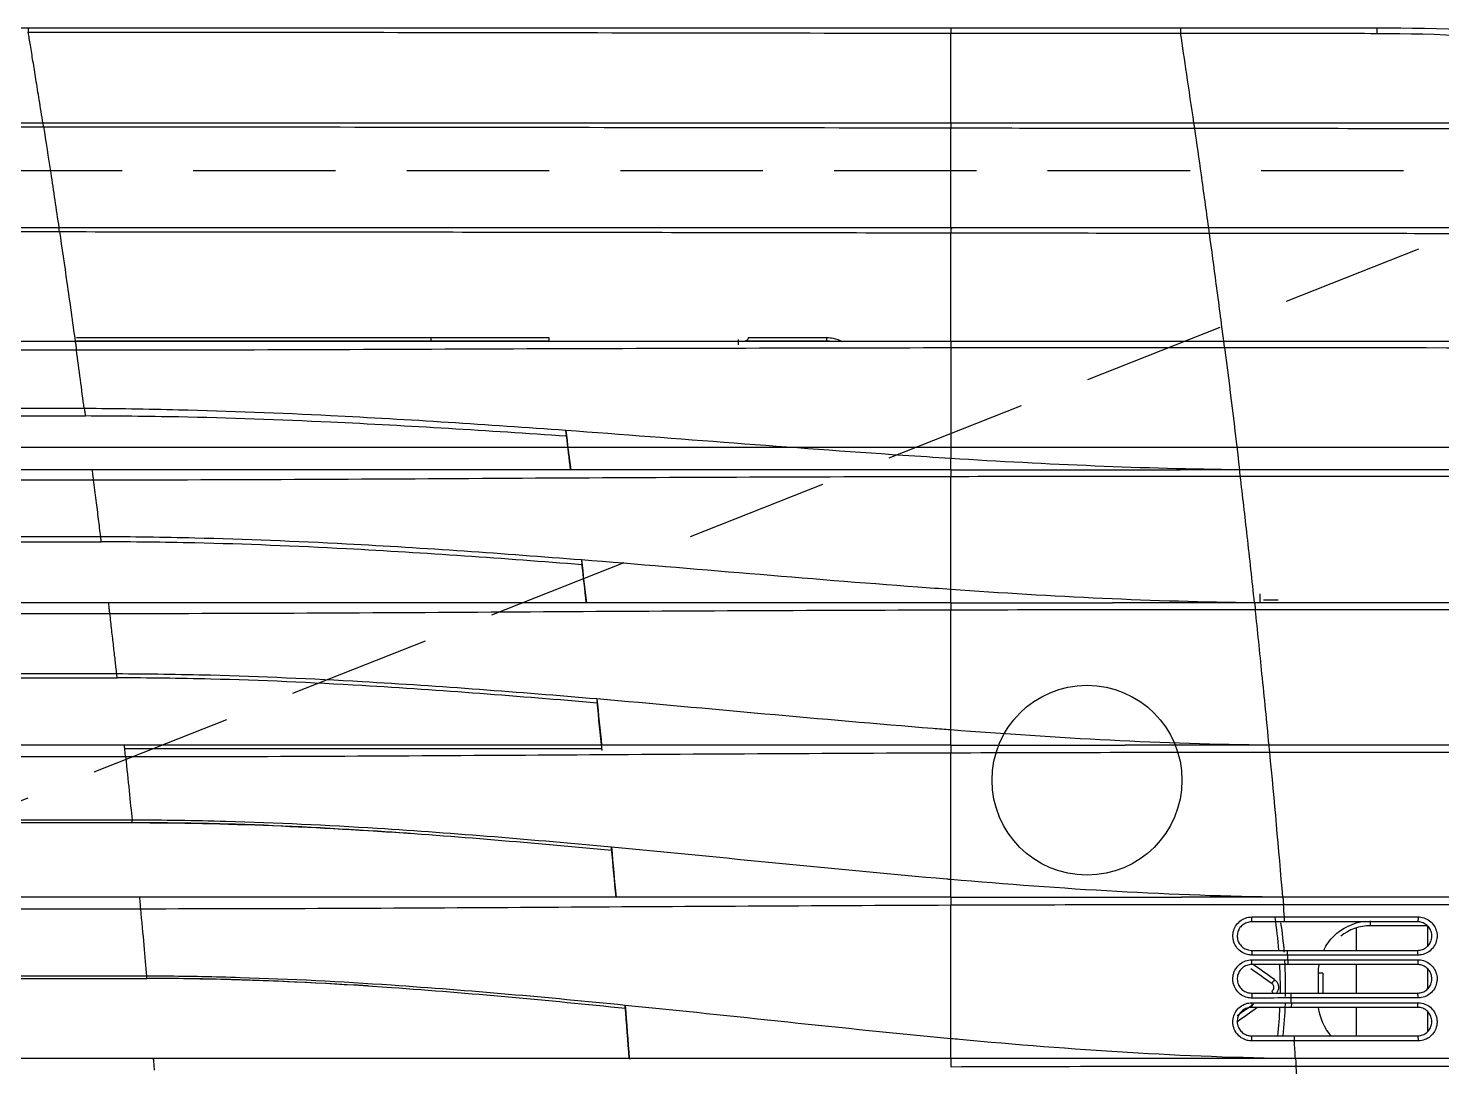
# Model space of a CAD drawing. Header units: inches. Extents: x 211248 to 488355, y -41604 to -7105.
# Drawn here: x 244919.4 to 245098, y -15458.5 to -15327.2 of the extents above; entities that cross this region are included whole.
import ezdxf

# ---------------------------------------------------------------- set-up
doc = ezdxf.new("R2010")
doc.units = ezdxf.units.IN
doc.header["$LTSCALE"] = 60
doc.header["$MEASUREMENT"] = 0
doc.linetypes.add('HIDDEN', pattern=[0.375, 0.25, -0.125])
doc.layers.add('06-LIGHT', color=4, linetype='Continuous')
doc.layers.add('CO-BATH', color=6, linetype='Continuous')

# ---------------------------------------------------------------- blocks, each defined once
blk = doc.blocks.new('*U75')
at = {"color": 1, "linetype": 'HIDDEN'}
blk.add_line((39.94, 14.99), (1179.94, 464.99), dxfattribs=at)
at = {"color": 8}
for p, q in [((194.15, 108.5), (1025.73, 108.5)), ((67.44, 103.1), (67.44, 106.1)), ((59.79, 105.5), (59.94, 105.5)), ((59.94, 103.51), (59.94, 105.68)), ((67.44, 98.6), (67.44, 101.6)), ((76.32, 101.41), (76.32, 101.41)), ((59.94, 99.02), (59.94, 101.18)), ((76.32, 100.59), (76.32, 100.59)), ((1025.04, 100.06), (194.84, 100.06)), ((194.86, 99.81), (1025.02, 99.81)), ((67.44, 94.76), (67.44, 97.1)), ((59.79, 96.5), (59.94, 96.5)), ((59.94, 94.5), (59.94, 96.69)), ((1024.39, 92.71), (195.5, 92.71)), ((195.61, 91.5), (1024.28, 91.5)), ((1023.53, 83.65), (196.36, 83.65)), ((196.38, 83.38), (1023.5, 83.38)), ((1022.82, 76.7), (197.06, 76.7)), ((146.89, 75.87), (197.15, 75.87)), ((197.19, 75.5), (1022.7, 75.5)), ((1021.93, 68.4), (197.95, 68.4)), ((198, 67.99), (1021.89, 67.99)), ((1021.16, 61.62), (198.72, 61.62)), ((77.19, 60.2), (75.66, 60.2)), ((198.85, 60.5), (1021.03, 60.5)), ((1020.27, 54.08), (199.62, 54.08)), ((199.68, 53.54), (1020.2, 53.54)), ((1019.45, 47.55), (200.43, 47.55)), ((200.57, 46.5), (1019.32, 46.5)), ((1018.58, 40.83), (201.3, 40.83)), ((201.41, 40.04), (1018.47, 40.04)), ((91.53, 33), (91.53, 33)), ((125.09, 32.95), (125.09, 33)), ((1017.64, 33.88), (202.24, 33.88)), ((202.37, 33), (1017.52, 33)), ((84.55, 21), (84.54, 21)), ((1015.86, 21.42), (204.03, 21.42)), ((204.09, 21), (1015.79, 21)), ((1014.17, 10.38), (205.71, 10.38)), ((205.77, 10), (1014.11, 10)), ((207.32, 0), (1012.57, 0))]:
    blk.add_line(p, q, dxfattribs=at)
at = {"color": 1, "linetype": 'HIDDEN'}
blk.add_lwpolyline([(1179.94, 464.99), (1179.94, 14.99), (39.94, 14.99), (39.94, 464.99)], close=True, dxfattribs=at)
at = {"color": 8, "ltscale": 5}
blk.add_circle((95.79, 79.18), 10, dxfattribs=at)
at = {"color": 8}
for centre, major_axis, ratio, start_param, end_param in [((77.46, 101), (70.96, 49.99), 0.017143, 1.522775, 1.553151), ((77.75, 100.59), (70.96, 49.48), 0.017199, 1.527422, 1.551665), ((78.31, 101), (70.25, 48.99), 0.017199, 1.535103, 1.559588), ((76.03, 101.82), (-0.286, 0.41), 0.038088, 3.171638, 4.101454), ((76.03, 100.18), (0.286, 0.41), 0.038088, 4.71878, 6.25314), ((77.46, 101), (-70.96, 49.99), 0.017143, 1.563014, 1.594553), ((77.75, 101.41), (-70.96, 49.48), 0.017199, 1.562687, 1.59367), ((78.31, 101), (-70.25, 48.99), 0.017199, 1.554496, 1.585784), ((71.44, 99.5), (-0.5, 0), 0.00112, 0, 1.53589), ((65.94, 94), (0, -0.5), 0.0349, 3.141593, 4.713595), ((123.19, 32.65), (0, -0.3), 0.031187, 3.141593, 4.985372), ((164.88, 32.65), (0, -0.3), 0.01277, 3.141593, 4.999235), ((109.86, 20.88), (0.189, 0.233), 0.187592, 5.682169, 6.283185)]:
    blk.add_ellipse(centre, major_axis=major_axis, ratio=ratio, start_param=start_param, end_param=end_param, dxfattribs=at)
for points, degree in [([(72.64, 126.5), (72.98, 120.78), (73.35, 115.02), (73.77, 109.28)], 3), ([(110.14, 109.35), (98, 109.31), (85.87, 109.28), (73.77, 109.28)], 3), ([(73.83, 108.5), (85.92, 108.5), (98.02, 108.5), (110.14, 108.5)], 3), ([(73.83, 108.5), (73.87, 107.88), (73.92, 107.26), (73.96, 106.63)], 3), ([(73.83, 108.5), (73.83, 108.5), (73.83, 108.5), (73.83, 108.5)], 3), ([(110.14, 108.5), (115.43, 108.5), (120.73, 108.5), (126.03, 108.5)], 3), ([(110.14, 108.5), (110.14, 107.78), (110.14, 107.08), (110.14, 106.38)], 3), ([(126.03, 108.5), (131.98, 108.5), (137.93, 108.5), (143.88, 108.5)], 3), ([(144, 108.5), (143.96, 108.5), (143.92, 108.5), (143.88, 108.5)], 3), ([(144, 108.5), (160.71, 108.5), (177.43, 108.5), (194.15, 108.5)], 3), ([(144.44, 102.89), (144.29, 104.76), (144.14, 106.63), (144, 108.5)], 3), ([(144, 108.5), (144.14, 106.67), (144.29, 104.84), (144.43, 103)], 3), ([(60.96, 106.1), (60.94, 106.1), (60.91, 106.36), (60.92, 106.63)], 3), ([(74.01, 106.1), (69.66, 106.1), (65.31, 106.1), (60.96, 106.1)], 3), ([(70.06, 106.12), (70.79, 105.28), (71.26, 104.22), (71.39, 103.11)], 3), ([(74.01, 106.1), (73.98, 106.1), (73.96, 106.36), (73.96, 106.63)], 3), ([(78.46, 106.1), (76.98, 106.1), (75.49, 106.1), (74.01, 106.1)], 3), ([(74.93, 102.74), (74.97, 103.87), (75.05, 104.99), (75.17, 106.11)], 3), ([(75.69, 106.11), (75.58, 105.11), (75.51, 104.11), (75.46, 103.1)], 3), ([(78.43, 106.64), (78.43, 106.36), (78.45, 106.1), (78.46, 106.1)], 3), ([(110.14, 106.4), (121.59, 105.33), (133.01, 104.03), (144.44, 102.89)], 3), ([(60.96, 103.1), (60.94, 103.1), (60.92, 102.87), (60.92, 102.62)], 3), ([(60.96, 103.1), (65.41, 103.1), (69.86, 103.1), (74.31, 103.1)], 3), ([(74.26, 102.62), (74.26, 102.87), (74.28, 103.1), (74.31, 103.1)], 3), ([(74.31, 103.1), (75.69, 103.1), (77.08, 103.1), (78.46, 103.1)], 3), ([(78.43, 102.62), (78.43, 102.87), (78.45, 103.1), (78.46, 103.1)], 3), ([(144.41, 103.2), (144.41, 103.22), (144.41, 103.22), (144.41, 103.22)], 3), ([(144.41, 103.2), (144.43, 103.16), (144.44, 103.03), (144.44, 102.89)], 3), ([(60.92, 102.11), (60.91, 101.85), (60.94, 101.6), (60.96, 101.6)], 3), ([(74.34, 101.6), (69.88, 101.6), (65.42, 101.6), (60.96, 101.6)], 3), ([(74.26, 102.62), (74.28, 102.45), (74.29, 102.28), (74.3, 102.11)], 3), ([(74.34, 101.6), (74.32, 101.6), (74.3, 101.85), (74.3, 102.11)], 3), ([(78.46, 101.6), (77.09, 101.6), (75.72, 101.6), (74.34, 101.6)], 3), ([(74.98, 98.19), (74.91, 99.44), (74.88, 100.69), (74.91, 101.95)], 3), ([(75.42, 101.6), (75.41, 100.6), (75.43, 99.59), (75.48, 98.59)], 3), ([(78.46, 101.6), (78.44, 101.6), (78.43, 101.85), (78.43, 102.12)], 3), ([(189.25, 100.09), (183.32, 100.19), (177.41, 100.45), (171.5, 100.81)], 3), ([(194.87, 99.81), (194.86, 99.97), (194.85, 100.06), (194.84, 100.06)], 3), ([(195.5, 92.71), (195.24, 95.45), (195.03, 97.88), (194.87, 99.81)], 3), ([(60.92, 98.1), (60.92, 98.36), (60.94, 98.6), (60.96, 98.6)], 3), ([(60.96, 98.6), (65.53, 98.6), (70.09, 98.6), (74.66, 98.6)], 3), ([(71.42, 99.5), (71.42, 99.2), (71.4, 98.89), (71.35, 98.59)], 3), ([(74.62, 98.1), (74.62, 98.36), (74.64, 98.6), (74.66, 98.6)], 3), ([(74.66, 98.6), (75.93, 98.6), (77.2, 98.6), (78.46, 98.6)], 3), ([(78.46, 98.6), (78.44, 98.6), (78.43, 98.36), (78.43, 98.1)], 3), ([(60.92, 97.59), (60.92, 97.33), (60.94, 97.1), (60.96, 97.1)], 3), ([(74.7, 97.1), (70.12, 97.1), (65.54, 97.1), (60.96, 97.1)], 3), ([(74.62, 98.1), (74.63, 97.93), (74.64, 97.76), (74.66, 97.6)], 3), ([(74.66, 97.6), (74.66, 97.33), (74.68, 97.1), (74.7, 97.1)], 3), ([(78.46, 97.1), (77.21, 97.1), (75.95, 97.1), (74.7, 97.1)], 3), ([(75.39, 94.19), (75.24, 95.22), (75.12, 96.25), (75.04, 97.28)], 3), ([(75.57, 97.1), (75.67, 95.94), (75.8, 94.78), (75.98, 93.64)], 3), ([(78.46, 97.1), (78.44, 97.1), (78.43, 97.33), (78.43, 97.6)], 3), ([(65.94, 94.5), (67.07, 94.5), (68.19, 94.9), (69.06, 95.6)], 3), ([(59.97, 94.5), (61.96, 94.5), (63.95, 94.5), (65.94, 94.5)], 3), ([(60.92, 93.58), (60.91, 93.85), (60.94, 94.1), (60.96, 94.1)], 3), ([(60.96, 94.1), (65.65, 94.1), (70.34, 94.1), (75.03, 94.1)], 3), ([(75.03, 94.1), (75, 94.1), (74.98, 93.85), (74.98, 93.58)], 3), ([(75.03, 94.1), (76.17, 94.1), (77.32, 94.1), (78.46, 94.1)], 3), ([(78.46, 94.1), (78.44, 94.1), (78.42, 93.85), (78.42, 93.58)], 3), ([(74.98, 93.58), (75.02, 93.14), (75.06, 92.7), (75.09, 92.26)], 3), ([(110.14, 92.32), (98.45, 92.28), (86.76, 92.26), (75.09, 92.26)], 3), ([(75.16, 91.5), (78.72, 91.5), (82.28, 91.5), (85.84, 91.5)], 3), ([(75.16, 91.5), (86.81, 91.39), (98.49, 90.64), (110.14, 89.64)], 3), ([(75.16, 91.5), (75.16, 91.5), (75.16, 91.5), (75.16, 91.5)], 3), ([(75.16, 91.5), (75.59, 86.42), (76.05, 81.31), (76.54, 76.23)], 3), ([(110.14, 91.5), (102.03, 91.5), (93.93, 91.5), (85.84, 91.5)], 3), ([(110.14, 91.5), (114.72, 91.5), (119.31, 91.5), (123.89, 91.5)], 3), ([(110.14, 91.5), (110.14, 90.87), (110.14, 90.24), (110.14, 89.62)], 3), ([(123.89, 91.5), (131.06, 91.5), (138.23, 91.5), (145.4, 91.5)], 3), ([(145.4, 91.5), (162.13, 91.5), (178.87, 91.5), (195.61, 91.5)], 3), ([(145.88, 86.24), (145.72, 87.99), (145.56, 89.75), (145.4, 91.5)], 3), ([(145.4, 91.5), (145.56, 89.8), (145.71, 88.11), (145.87, 86.41)], 3), ([(195.6, 91.53), (195.6, 91.52), (195.61, 91.51), (195.61, 91.5)], 3), ([(145.85, 86.58), (145.85, 86.59), (145.85, 86.59), (145.85, 86.59)], 3), ([(145.85, 86.58), (145.87, 86.53), (145.88, 86.4), (145.88, 86.24)], 3), ([(196.36, 83.65), (186.51, 83.65), (176.68, 84.11), (166.86, 84.79)], 3), ([(196.36, 83.65), (196.37, 83.65), (196.37, 83.55), (196.38, 83.38)], 3), ([(196.62, 83.65), (196.53, 83.65), (196.44, 83.65), (196.36, 83.65)], 3), ([(197.06, 76.7), (196.8, 79.23), (196.57, 81.51), (196.38, 83.38)], 3), ([(76.54, 76.23), (53.32, 76.23), (30.15, 76.24), (7.14, 76.25)], 3), ([(110.14, 76.29), (98.93, 76.25), (87.73, 76.23), (76.54, 76.23)], 3), ([(146.87, 76.06), (147.04, 74.35), (147.22, 72.64), (147.39, 70.92)], 3), ([(7.26, 75.5), (30.26, 75.5), (53.41, 75.5), (76.61, 75.5)], 3), ([(76.61, 75.5), (77.01, 75.5), (77.42, 75.5), (77.82, 75.5)], 3), ([(76.61, 75.5), (87.78, 75.39), (98.97, 74.75), (110.14, 73.89)], 3), ([(76.61, 75.5), (76.61, 75.5), (76.61, 75.5), (76.61, 75.5)], 3), ([(77.82, 75.5), (81.93, 75.5), (86.03, 75.5), (90.14, 75.5)], 3), ([(90.14, 75.5), (90.69, 75.5), (91.23, 75.5), (91.78, 75.5)], 3), ([(110.14, 75.5), (104.02, 75.5), (97.89, 75.5), (91.78, 75.5)], 3), ([(110.14, 75.5), (121.46, 75.5), (132.79, 75.5), (144.12, 75.5)], 3), ([(110.14, 75.5), (110.14, 74.95), (110.14, 74.42), (110.14, 73.89)], 3), ([(144.12, 75.5), (145.05, 75.5), (145.99, 75.5), (146.92, 75.5)], 3), ([(146.92, 75.5), (163.67, 75.5), (180.43, 75.5), (197.19, 75.5)], 3), ([(147.42, 70.63), (147.26, 72.25), (147.09, 73.88), (146.92, 75.5)], 3), ([(78.06, 61.2), (54.84, 61.2), (31.66, 61.22), (8.59, 61.24)], 3), ([(110.14, 61.24), (99.44, 61.21), (88.75, 61.19), (78.06, 61.2)], 3), ([(8.7, 60.5), (31.76, 60.5), (54.93, 60.5), (78.14, 60.5)], 3), ([(77.56, 60.5), (77.56, 60.19), (77.56, 59.87), (77.56, 59.56)], 3), ([(78.14, 60.5), (82.03, 60.5), (85.93, 60.5), (89.82, 60.5)], 3), ([(78.14, 60.5), (88.8, 60.4), (99.48, 59.85), (110.14, 59.1)], 3), ([(78.14, 60.5), (78.14, 60.5), (78.14, 60.5), (78.14, 60.5)], 3), ([(89.82, 60.5), (90.92, 60.5), (92.02, 60.5), (93.11, 60.5)], 3), ([(110.14, 60.5), (104.46, 60.5), (98.79, 60.5), (93.11, 60.5)], 3), ([(110.14, 60.5), (122.93, 60.5), (135.72, 60.5), (148.52, 60.5)], 3), ([(110.14, 60.5), (110.14, 60.02), (110.14, 59.55), (110.14, 59.09)], 3), ([(148.52, 60.5), (165.3, 60.5), (182.07, 60.5), (198.85, 60.5)], 3), ([(149.04, 55.99), (148.87, 57.49), (148.69, 59), (148.52, 60.5)], 3), ([(148.53, 60.5), (148.68, 59.13), (148.84, 57.76), (148.99, 56.39)], 3), ([(79.64, 47.16), (56.48, 47.17), (33.35, 47.19), (10.3, 47.22)], 3), ([(10.39, 46.5), (33.44, 46.5), (56.56, 46.5), (79.72, 46.5)], 3), ([(110.14, 47.19), (99.97, 47.16), (89.8, 47.15), (79.64, 47.16)], 3), ([(79.72, 46.5), (80.86, 46.5), (82, 46.5), (83.14, 46.5)], 3), ([(79.72, 46.5), (89.85, 46.4), (100, 45.93), (110.14, 45.31)], 3), ([(79.72, 46.5), (79.72, 46.5), (79.72, 46.5), (79.72, 46.5)], 3), ([(81.3, 33.62), (80.76, 37.84), (80.23, 42.16), (79.72, 46.5)], 3), ([(83.14, 46.5), (84.09, 46.5), (85.03, 46.5), (85.98, 46.5)], 3), ([(110.14, 46.5), (102.08, 46.5), (94.03, 46.5), (85.98, 46.5)], 3), ([(110.14, 46.5), (114.54, 46.5), (118.94, 46.5), (123.34, 46.5)], 3), ([(110.14, 46.5), (110.14, 46.09), (110.14, 45.69), (110.14, 45.3)], 3), ([(123.34, 46.5), (123.75, 46.5), (124.15, 46.5), (124.55, 46.5)], 3), ([(124.55, 46.5), (131.67, 46.5), (138.78, 46.5), (145.9, 46.5)], 3), ([(145.9, 46.5), (147.33, 46.5), (148.75, 46.5), (150.17, 46.5)], 3), ([(150.17, 46.5), (166.97, 46.5), (183.77, 46.5), (200.57, 46.5)], 3), ([(150.69, 42.36), (150.52, 43.74), (150.34, 45.12), (150.17, 46.5)], 3), ([(150.18, 46.5), (150.32, 45.31), (150.47, 44.12), (150.62, 42.93)], 3), ([(201.41, 40.04), (201.69, 38.06), (201.97, 35.98), (202.24, 33.88)], 3), ([(81.3, 33.62), (58.63, 33.63), (35.99, 33.66), (13.39, 33.69)], 3), ([(13.47, 33), (36.07, 33), (58.71, 33), (81.38, 33)], 3), ([(110.14, 33.63), (100.52, 33.61), (90.91, 33.61), (81.3, 33.62)], 3), ([(81.38, 33), (90.96, 33), (100.55, 33), (110.14, 33)], 3), ([(81.38, 33), (81.38, 33)], 1), ([(110.14, 33), (140.87, 33), (171.62, 33), (202.37, 33)], 3), ([(110.14, 33), (110.14, 29.11), (110.15, 25.23), (110.14, 21.54)], 3), ([(122.67, 33), (122.84, 32.97), (123.02, 32.95), (123.19, 32.95)], 3), ([(123.19, 32.95), (126.07, 32.95), (128.96, 32.95), (131.85, 32.95)], 3), ([(132.49, 33.32), (132.49, 32.79)], 1), ([(152.49, 32.95), (156.62, 32.95), (160.75, 32.95), (164.88, 32.95)], 3), ([(131.46, 32.57), (128.7, 32.57), (125.94, 32.57), (123.18, 32.57)], 3), ([(82.97, 21), (92.03, 21), (101.08, 21), (110.14, 21)], 3), ([(82.97, 21), (82.97, 21)], 1), ([(110.14, 21), (110.14, 21), (110.14, 21.23), (110.14, 21.54)], 3), ([(110.15, 10), (110.14, 10), (110.14, 10.2), (110.14, 10.49)], 3), ([(84.52, 10), (93.06, 10), (101.6, 10), (110.15, 10)], 3), ([(84.53, 10), (84.52, 10)], 1), ([(205.71, 10.38), (205.73, 10.15), (205.75, 10), (205.77, 10)], 3), ([(65.26, 0), (65.26, 0), (65.26, 0.21), (65.26, 0.54)], 3), ([(85.94, 0), (85.94, 0), (85.94, 0.21), (85.93, 0.52)], 3), ([(85.94, 0), (94.01, 0), (102.08, 0), (110.15, 0)], 3), ([(110.15, 0), (110.15, 0), (110.15, 0.2), (110.14, 0.51)], 3), ([(207.32, 0), (207.32, 0), (207.32, 0.15), (207.32, 0.4)], 3)]:
    blk.add_open_spline(points, degree=degree, dxfattribs=at)
for points, degree, knots in [([(73.77, 109.28), (62.17, 109.28), (50.59, 109.28), (27.49, 109.27), (15.95, 109.27), (4.49, 109.27)], 3, [0, 0, 0, 0, 0.5, 0.5, 1, 1, 1, 1]), ([(73.83, 108.5), (73.82, 108.52), (73.82, 108.56), (73.79, 108.87), (73.78, 109.15), (73.77, 109.28)], 3, [0, 0, 0, 0, 0.336576, 0.66963, 1, 1, 1, 1]), ([(110.14, 108.5), (110.14, 108.53), (110.14, 108.59), (110.14, 108.97), (110.14, 109.23), (110.14, 109.35)], 3, [0, 0, 0, 0, 0.391619, 0.725197, 1, 1, 1, 1]), ([(194.14, 108.58), (194.14, 108.64), (194.13, 108.76), (194.1, 109.06), (194.08, 109.4), (194.06, 109.61), (194.05, 109.71)], 3, [0, 0, 0, 0, 0.254278, 0.499522, 0.749842, 1, 1, 1, 1]), ([(4.63, 108.5), (16.08, 108.5), (27.6, 108.5), (50.68, 108.5), (62.24, 108.5), (73.83, 108.5)], 3, [0, 0, 0, 0, 0.5, 0.5, 1, 1, 1, 1]), ([(73.83, 108.5), (85.61, 108.39), (97.74, 107.55), (109.83, 106.43), (110.14, 106.4)], 3, [0, 0, 0, 0, 0.974091, 1, 1, 1, 1]), ([(194.14, 108.58), (194.14, 108.55), (194.15, 108.51), (194.15, 108.5), (194.15, 108.5)], 3, [0, 0, 0, 0, 0.504273, 1, 1, 1, 1]), ([(60.92, 102.62), (60.84, 102.62), (60.76, 102.62), (60.46, 102.66), (60.24, 102.72), (59.84, 102.92), (59.65, 103.05), (59.33, 103.38), (59.2, 103.57), (59.01, 103.98), (58.95, 104.2), (58.91, 104.57), (58.91, 104.71), (58.95, 105.07), (59.02, 105.3), (59.21, 105.7), (59.35, 105.89), (59.66, 106.2), (59.85, 106.34), (60.25, 106.53), (60.47, 106.59), (60.76, 106.63), (60.84, 106.63), (60.92, 106.63)], 3, [0, 0, 0, 0, 0.036246, 0.036246, 0.144196, 0.144196, 0.252559, 0.252559, 0.361022, 0.361022, 0.469276, 0.469276, 0.536851, 0.536851, 0.643802, 0.643802, 0.750668, 0.750668, 0.857276, 0.857276, 0.963954, 0.963954, 1, 1, 1, 1]), ([(60.96, 106.1), (60.91, 106.1), (60.85, 106.09), (60.63, 106.07), (60.46, 106.02), (60.16, 105.88), (60.02, 105.78), (59.79, 105.54), (59.69, 105.4), (59.54, 105.1), (59.49, 104.93), (59.46, 104.66), (59.46, 104.55), (59.49, 104.28), (59.54, 104.11), (59.68, 103.81), (59.78, 103.67), (60.02, 103.42), (60.16, 103.32), (60.46, 103.18), (60.63, 103.13), (60.85, 103.1), (60.91, 103.1), (60.96, 103.1)], 3, [0, 0, 0, 0, 0.03612, 0.03612, 0.142967, 0.142967, 0.249485, 0.249485, 0.356064, 0.356064, 0.462661, 0.462661, 0.530041, 0.530041, 0.638131, 0.638131, 0.746663, 0.746663, 0.855313, 0.855313, 0.96366, 0.96366, 1, 1, 1, 1]), ([(60.92, 106.63), (61.25, 106.63), (61.58, 106.63), (63.24, 106.63), (64.57, 106.63), (68.58, 106.63), (71.27, 106.63), (73.96, 106.63), (73.96, 106.63), (73.96, 106.63)], 3, [0, 0, 0, 0, 0.076326, 0.076326, 0.381632, 0.381632, 0.999995, 0.999995, 1, 1, 1, 1]), ([(73.96, 106.63), (73.96, 106.63), (73.96, 106.63), (74.3, 106.63), (74.63, 106.63), (76.12, 106.63), (77.27, 106.64), (78.43, 106.64)], 3, [0, 0, 0, 0, 0.000013, 0.000013, 0.223182, 0.223182, 1, 1, 1, 1]), ([(78.43, 106.64), (78.59, 106.64), (78.76, 106.62), (79.14, 106.52), (79.35, 106.43), (79.72, 106.18), (79.89, 106.02), (80.16, 105.66), (80.27, 105.46), (80.38, 105.1), (80.41, 104.96), (80.44, 104.6), (80.43, 104.37), (80.32, 103.93), (80.23, 103.72), (79.98, 103.34), (79.83, 103.17), (79.47, 102.9), (79.27, 102.79), (78.86, 102.65), (78.64, 102.62), (78.43, 102.62)], 3, [0, 0, 0, 0, 0.077851, 0.077851, 0.185317, 0.185317, 0.293315, 0.293315, 0.401647, 0.401647, 0.469766, 0.469766, 0.577002, 0.577002, 0.684259, 0.684259, 0.791133, 0.791133, 0.897844, 0.897844, 1, 1, 1, 1]), ([(78.46, 103.1), (78.62, 103.1), (78.79, 103.12), (79.1, 103.23), (79.25, 103.31), (79.51, 103.51), (79.63, 103.64), (79.81, 103.92), (79.88, 104.08), (79.96, 104.4), (79.97, 104.57), (79.95, 104.85), (79.92, 104.95), (79.84, 105.22), (79.76, 105.37), (79.56, 105.64), (79.43, 105.76), (79.15, 105.94), (78.99, 106.01), (78.71, 106.08), (78.59, 106.1), (78.46, 106.1)], 3, [0, 0, 0, 0, 0.102245, 0.102245, 0.208882, 0.208882, 0.315495, 0.315495, 0.422426, 0.422426, 0.529438, 0.529438, 0.597522, 0.597522, 0.705987, 0.705987, 0.814273, 0.814273, 0.922037, 0.922037, 1, 1, 1, 1]), ([(110.14, 106.4), (110.14, 105.29), (110.14, 103.05), (110.14, 99.58), (110.14, 96), (110.14, 93.56), (110.14, 92.32)], 3, [0, 0, 0, 0, 0.238876, 0.485318, 0.739101, 1, 1, 1, 1]), ([(144.41, 103.22), (152.61, 102.39), (160.82, 101.61), (174.36, 100.67), (179.67, 100.38), (187.64, 100.13), (190.3, 100.08), (193.59, 100.06), (194.22, 100.06), (194.84, 100.06)], 3, [0, 0, 0, 0, 0.489855, 0.489855, 0.805193, 0.805193, 0.962862, 0.962862, 1, 1, 1, 1]), ([(144.44, 102.89), (152.64, 102.07), (160.84, 101.33), (174.37, 100.42), (179.68, 100.14), (187.65, 99.9), (190.31, 99.84), (193.6, 99.82), (194.23, 99.81), (194.87, 99.81)], 3, [0, 0, 0, 0, 0.489392, 0.489392, 0.804765, 0.804765, 0.962452, 0.962452, 1, 1, 1, 1]), ([(60.92, 98.1), (60.83, 98.1), (60.75, 98.1), (60.44, 98.14), (60.22, 98.21), (59.82, 98.41), (59.63, 98.55), (59.32, 98.88), (59.19, 99.07), (59, 99.48), (58.94, 99.7), (58.91, 100.07), (58.91, 100.21), (58.96, 100.57), (59.02, 100.79), (59.22, 101.19), (59.35, 101.38), (59.67, 101.69), (59.86, 101.83), (60.26, 102.02), (60.49, 102.08), (60.78, 102.11), (60.85, 102.11), (60.92, 102.11)], 3, [0, 0, 0, 0, 0.03981, 0.03981, 0.148007, 0.148007, 0.256203, 0.256203, 0.364183, 0.364183, 0.471842, 0.471842, 0.538525, 0.538525, 0.645662, 0.645662, 0.752693, 0.752693, 0.859719, 0.859719, 0.967018, 0.967018, 1, 1, 1, 1]), ([(60.96, 101.6), (60.91, 101.6), (60.86, 101.59), (60.64, 101.57), (60.48, 101.53), (60.17, 101.38), (60.03, 101.28), (59.79, 101.05), (59.69, 100.91), (59.55, 100.61), (59.5, 100.44), (59.46, 100.17), (59.46, 100.07), (59.49, 99.8), (59.53, 99.63), (59.67, 99.32), (59.77, 99.18), (60, 98.94), (60.14, 98.83), (60.44, 98.68), (60.61, 98.63), (60.84, 98.6), (60.9, 98.6), (60.96, 98.6)], 3, [0, 0, 0, 0, 0.03307, 0.03307, 0.140669, 0.140669, 0.24776, 0.24776, 0.354618, 0.354618, 0.461426, 0.461426, 0.527881, 0.527881, 0.635258, 0.635258, 0.743152, 0.743152, 0.851512, 0.851512, 0.960069, 0.960069, 1, 1, 1, 1]), ([(74.26, 102.62), (74.26, 102.62), (74.26, 102.62), (73.93, 102.62), (73.6, 102.62), (71.94, 102.62), (70.61, 102.62), (66.49, 102.62), (63.7, 102.62), (60.92, 102.62)], 3, [0, 0, 0, 0, 0.000004, 0.000004, 0.074608, 0.074608, 0.373021, 0.373021, 1, 1, 1, 1]), ([(60.92, 102.11), (61.25, 102.11), (61.58, 102.11), (63.24, 102.11), (64.57, 102.11), (68.69, 102.11), (71.5, 102.11), (74.3, 102.11), (74.3, 102.11), (74.3, 102.11)], 3, [0, 0, 0, 0, 0.074389, 0.074389, 0.371944, 0.371944, 0.999996, 0.999996, 1, 1, 1, 1]), ([(70.94, 99.5), (70.94, 99.83), (70.94, 100.17), (70.94, 100.87), (70.94, 101.23), (70.94, 101.6)], 3, [0, 0, 0, 0, 0.476796, 0.476796, 1, 1, 1, 1]), ([(71.42, 101.6), (71.42, 101.56), (71.42, 101.53), (71.42, 100.83), (71.42, 100.17), (71.42, 99.5)], 3, [0, 0, 0, 0, 0.046661, 0.046661, 1, 1, 1, 1]), ([(78.43, 102.62), (78.1, 102.62), (77.76, 102.62), (76.37, 102.62), (75.32, 102.62), (74.26, 102.62), (74.26, 102.62), (74.26, 102.62)], 3, [0, 0, 0, 0, 0.239348, 0.239348, 0.999986, 0.999986, 1, 1, 1, 1]), ([(74.3, 102.11), (74.3, 102.11), (74.3, 102.11), (74.63, 102.11), (74.97, 102.11), (76.34, 102.12), (77.38, 102.12), (78.43, 102.12)], 3, [0, 0, 0, 0, 0.000014, 0.000014, 0.241602, 0.241602, 1, 1, 1, 1]), ([(76.05, 100.17), (75.99, 100.22), (75.93, 100.27), (75.8, 100.41), (75.74, 100.51), (75.65, 100.72), (75.63, 100.83), (75.62, 101.02), (75.62, 101.09), (75.65, 101.27), (75.69, 101.38), (75.77, 101.52), (75.79, 101.57), (75.82, 101.61)], 3, [0, 0, 0, 0, 0.145885, 0.145885, 0.355443, 0.355443, 0.565518, 0.565518, 0.695707, 0.695707, 0.906755, 0.906755, 1, 1, 1, 1]), ([(76.32, 101.41), (76.3, 101.4), (76.28, 101.38), (76.23, 101.33), (76.19, 101.29), (76.14, 101.19), (76.12, 101.13), (76.1, 101.04), (76.1, 101.01), (76.11, 100.92), (76.12, 100.86), (76.16, 100.76), (76.19, 100.71), (76.26, 100.64), (76.29, 100.61), (76.32, 100.59)], 3, [0, 0, 0, 0, 0.066277, 0.066277, 0.243538, 0.243538, 0.419249, 0.419249, 0.527308, 0.527308, 0.701967, 0.701967, 0.877213, 0.877213, 1, 1, 1, 1]), ([(76.32, 101.41), (76.27, 101.38), (76.23, 101.34), (76.17, 101.25), (76.14, 101.19), (76.11, 101.09), (76.1, 101.03), (76.11, 100.92), (76.12, 100.86), (76.16, 100.76), (76.19, 100.71), (76.26, 100.64), (76.29, 100.61), (76.32, 100.59)], 3, [0, 0, 0, 0, 0.175877, 0.175877, 0.351794, 0.351794, 0.527146, 0.527146, 0.701996, 0.701996, 0.876911, 0.876911, 1, 1, 1, 1]), ([(78.43, 102.12), (78.58, 102.12), (78.74, 102.1), (79.11, 102.01), (79.32, 101.92), (79.7, 101.68), (79.87, 101.52), (80.14, 101.16), (80.25, 100.96), (80.37, 100.61), (80.4, 100.47), (80.44, 100.11), (80.43, 99.88), (80.33, 99.44), (80.24, 99.23), (80, 98.85), (79.85, 98.68), (79.5, 98.4), (79.3, 98.29), (78.88, 98.14), (78.65, 98.1), (78.43, 98.1)], 3, [0, 0, 0, 0, 0.073729, 0.073729, 0.181483, 0.181483, 0.289444, 0.289444, 0.397393, 0.397393, 0.464668, 0.464668, 0.571754, 0.571754, 0.678827, 0.678827, 0.785803, 0.785803, 0.892946, 0.892946, 1, 1, 1, 1]), ([(78.46, 98.6), (78.63, 98.6), (78.8, 98.63), (79.12, 98.74), (79.27, 98.82), (79.53, 99.03), (79.64, 99.16), (79.82, 99.44), (79.89, 99.6), (79.96, 99.92), (79.97, 100.1), (79.94, 100.37), (79.92, 100.47), (79.83, 100.73), (79.75, 100.89), (79.54, 101.15), (79.42, 101.27), (79.13, 101.45), (78.97, 101.52), (78.7, 101.58), (78.58, 101.6), (78.46, 101.6)], 3, [0, 0, 0, 0, 0.107278, 0.107278, 0.214509, 0.214509, 0.321349, 0.321349, 0.428125, 0.428125, 0.534902, 0.534902, 0.602044, 0.602044, 0.709956, 0.709956, 0.818084, 0.818084, 0.926117, 0.926117, 1, 1, 1, 1]), ([(60.92, 93.58), (60.82, 93.58), (60.73, 93.58), (60.42, 93.63), (60.2, 93.7), (59.8, 93.91), (59.61, 94.04), (59.31, 94.37), (59.18, 94.57), (59, 94.98), (58.94, 95.2), (58.91, 95.56), (58.91, 95.7), (58.96, 96.06), (59.03, 96.28), (59.23, 96.68), (59.36, 96.87), (59.68, 97.18), (59.87, 97.31), (60.28, 97.5), (60.5, 97.56), (60.79, 97.59), (60.85, 97.59), (60.92, 97.59)], 3, [0, 0, 0, 0, 0.043237, 0.043237, 0.151417, 0.151417, 0.259221, 0.259221, 0.366628, 0.366628, 0.473779, 0.473779, 0.539795, 0.539795, 0.647301, 0.647301, 0.754686, 0.754686, 0.862228, 0.862228, 0.97008, 0.97008, 1, 1, 1, 1]), ([(60.96, 97.1), (60.92, 97.1), (60.87, 97.1), (60.66, 97.07), (60.49, 97.03), (60.18, 96.89), (60.04, 96.79), (59.8, 96.56), (59.7, 96.42), (59.55, 96.12), (59.5, 95.95), (59.47, 95.68), (59.46, 95.58), (59.48, 95.31), (59.53, 95.14), (59.66, 94.84), (59.76, 94.69), (59.99, 94.45), (60.13, 94.34), (60.43, 94.19), (60.59, 94.13), (60.83, 94.1), (60.9, 94.1), (60.96, 94.1)], 3, [0, 0, 0, 0, 0.029999, 0.029999, 0.138229, 0.138229, 0.245973, 0.245973, 0.35332, 0.35332, 0.460576, 0.460576, 0.526373, 0.526373, 0.633179, 0.633179, 0.740371, 0.740371, 0.848192, 0.848192, 0.95664, 0.95664, 1, 1, 1, 1]), ([(74.62, 98.1), (74.62, 98.1), (74.62, 98.1), (74.28, 98.1), (73.95, 98.1), (72.29, 98.1), (70.96, 98.1), (66.73, 98.1), (63.82, 98.1), (60.92, 98.1)], 3, [0, 0, 0, 0, 0.000004, 0.000004, 0.072684, 0.072684, 0.363403, 0.363403, 1, 1, 1, 1]), ([(60.92, 97.59), (61.25, 97.59), (61.58, 97.59), (63.24, 97.59), (64.56, 97.59), (68.81, 97.59), (71.73, 97.6), (74.66, 97.6), (74.66, 97.6), (74.66, 97.6)], 3, [0, 0, 0, 0, 0.072467, 0.072467, 0.362336, 0.362336, 0.999996, 0.999996, 1, 1, 1, 1]), ([(70.85, 97.07), (70.59, 96.53), (70.23, 96.03), (68.93, 94.73), (67.75, 94.17), (66.5, 94.03)], 3, [0, 0, 0, 0, 0.32606, 0.32606, 1, 1, 1, 1]), ([(78.43, 98.1), (78.09, 98.1), (77.76, 98.1), (76.49, 98.1), (75.55, 98.1), (74.62, 98.1), (74.62, 98.1), (74.62, 98.1)], 3, [0, 0, 0, 0, 0.261588, 0.261588, 0.999984, 0.999984, 1, 1, 1, 1]), ([(74.66, 97.6), (74.66, 97.6), (74.66, 97.6), (74.99, 97.6), (75.32, 97.6), (76.58, 97.6), (77.5, 97.6), (78.43, 97.6)], 3, [0, 0, 0, 0, 0.000016, 0.000016, 0.264399, 0.264399, 1, 1, 1, 1]), ([(78.43, 97.6), (78.57, 97.6), (78.72, 97.58), (79.09, 97.5), (79.3, 97.41), (79.68, 97.17), (79.85, 97.01), (80.13, 96.66), (80.24, 96.46), (80.36, 96.11), (80.39, 95.97), (80.44, 95.61), (80.43, 95.38), (80.33, 94.94), (80.25, 94.73), (80.01, 94.35), (79.86, 94.18), (79.52, 93.89), (79.32, 93.78), (78.89, 93.62), (78.66, 93.58), (78.42, 93.58)], 3, [0, 0, 0, 0, 0.070469, 0.070469, 0.178273, 0.178273, 0.285981, 0.285981, 0.393451, 0.393451, 0.45984, 0.45984, 0.56702, 0.56702, 0.674158, 0.674158, 0.781457, 0.781457, 0.889124, 0.889124, 1, 1, 1, 1]), ([(78.46, 94.1), (78.47, 94.1), (78.47, 94.1), (78.65, 94.1), (78.82, 94.13), (79.13, 94.24), (79.28, 94.33), (79.54, 94.54), (79.66, 94.67), (79.83, 94.96), (79.89, 95.12), (79.97, 95.44), (79.97, 95.62), (79.94, 95.89), (79.92, 95.99), (79.83, 96.25), (79.74, 96.4), (79.53, 96.66), (79.4, 96.78), (79.12, 96.96), (78.96, 97.02), (78.69, 97.08), (78.58, 97.1), (78.46, 97.1)], 3, [0, 0, 0, 0, 0.002854, 0.002854, 0.111107, 0.111107, 0.219012, 0.219012, 0.32633, 0.32633, 0.433264, 0.433264, 0.540124, 0.540124, 0.606323, 0.606323, 0.713618, 0.713618, 0.821361, 0.821361, 0.929377, 0.929377, 1, 1, 1, 1]), ([(74.98, 93.58), (74.98, 93.58), (74.98, 93.58), (74.65, 93.58), (74.32, 93.58), (72.66, 93.58), (71.33, 93.58), (66.97, 93.58), (63.94, 93.58), (60.92, 93.58)], 3, [0, 0, 0, 0, 0.000004, 0.000004, 0.070781, 0.070781, 0.353888, 0.353888, 1, 1, 1, 1]), ([(78.42, 93.58), (78.09, 93.58), (77.76, 93.58), (76.61, 93.58), (75.8, 93.58), (74.98, 93.58), (74.98, 93.58), (74.98, 93.58)], 3, [0, 0, 0, 0, 0.289659, 0.289659, 0.999983, 0.999983, 1, 1, 1, 1]), ([(195.5, 92.71), (181.27, 92.71), (167.04, 92.63), (138.58, 92.46), (124.35, 92.38), (110.14, 92.32)], 3, [0, 0, 0, 0, 0.5, 0.5, 1, 1, 1, 1]), ([(110.14, 91.5), (110.14, 91.53), (110.14, 91.59), (110.14, 91.95), (110.14, 92.21), (110.14, 92.32)], 3, [0, 0, 0, 0, 0.392153, 0.725723, 1, 1, 1, 1]), ([(195.6, 91.53), (195.6, 91.57), (195.59, 91.66), (195.56, 91.98), (195.53, 92.37), (195.51, 92.6), (195.5, 92.71)], 3, [0, 0, 0, 0, 0.232529, 0.49982, 0.749588, 1, 1, 1, 1]), ([(75.09, 92.26), (69.32, 92.26), (63.54, 92.26), (51.83, 92.26), (45.9, 92.26), (33.39, 92.26), (26.81, 92.26), (15.41, 92.26), (10.58, 92.26), (5.76, 92.26)], 3, [0, 0, 0, 0, 0.249054, 0.249054, 0.505367, 0.505367, 0.790188, 0.790188, 1, 1, 1, 1]), ([(5.89, 91.5), (10.7, 91.5), (15.53, 91.5), (26.92, 91.5), (33.49, 91.5), (45.99, 91.5), (51.92, 91.5), (63.62, 91.5), (69.39, 91.5), (75.16, 91.5)], 3, [0, 0, 0, 0, 0.20974, 0.20974, 0.494552, 0.494552, 0.750903, 0.750903, 1, 1, 1, 1]), ([(75.16, 91.5), (75.16, 91.52), (75.15, 91.56), (75.13, 91.86), (75.11, 92.13), (75.09, 92.26)], 3, [0, 0, 0, 0, 0.333195, 0.666203, 1, 1, 1, 1]), ([(110.14, 89.64), (110.28, 89.63), (122.22, 88.6), (134.11, 87.33), (145.88, 86.24)], 3, [0, 0, 0, 0, 0.011752, 1, 1, 1, 1]), ([(110.14, 89.64), (110.14, 88.59), (110.14, 86.45), (110.14, 83.16), (110.14, 79.76), (110.14, 77.46), (110.14, 76.29)], 3, [0, 0, 0, 0, 0.238679, 0.484981, 0.738792, 1, 1, 1, 1]), ([(145.85, 86.59), (154.07, 85.82), (162.3, 85.1), (175.85, 84.22), (181.17, 83.95), (189.78, 83.7), (193.07, 83.67), (196.36, 83.66)], 3, [0, 0, 0, 0, 0.489986, 0.489986, 0.805318, 0.805318, 1, 1, 1, 1]), ([(145.88, 86.24), (154.09, 85.48), (162.31, 84.78), (175.86, 83.94), (181.18, 83.69), (189.79, 83.44), (193.09, 83.4), (196.38, 83.38)], 3, [0, 0, 0, 0, 0.489398, 0.489398, 0.804775, 0.804775, 1, 1, 1, 1]), ([(76.54, 76.23), (76.55, 76.1), (76.57, 75.84), (76.6, 75.56), (76.61, 75.52), (76.61, 75.5)], 3, [0, 0, 0, 0, 0.336886, 0.669865, 1, 1, 1, 1]), ([(197.06, 76.7), (182.57, 76.7), (168.08, 76.61), (139.1, 76.43), (124.61, 76.34), (110.14, 76.29)], 3, [0, 0, 0, 0, 0.5, 0.5, 1, 1, 1, 1]), ([(110.14, 75.5), (110.14, 75.53), (110.14, 75.59), (110.14, 75.93), (110.14, 76.18), (110.14, 76.29)], 3, [0, 0, 0, 0, 0.394601, 0.728178, 1, 1, 1, 1]), ([(197.06, 76.7), (197.07, 76.63), (197.08, 76.54), (197.1, 76.36), (197.11, 76.27), (197.12, 76.09), (197.13, 76), (197.15, 75.84), (197.16, 75.77), (197.17, 75.65), (197.18, 75.6), (197.18, 75.53), (197.19, 75.51), (197.19, 75.5), (197.19, 75.5), (197.19, 75.5)], 3, [0, 0, 0, 0, 0.161779, 0.161779, 0.323539, 0.323539, 0.485543, 0.485543, 0.647325, 0.647325, 0.808403, 0.808403, 0.968605, 0.968605, 1, 1, 1, 1]), ([(7.26, 75.5), (23.13, 75.5), (41.41, 75.5), (58.56, 75.5), (76.61, 75.5)], 2, [0, 0, 0, 0.492905, 0.492905, 1, 1, 1]), ([(76.61, 75.5), (76.85, 73), (77.33, 68.21), (77.82, 63.45), (78.06, 61.2)], 3, [0, 0, 0, 0, 0.524499, 1, 1, 1, 1]), ([(110.14, 73.89), (110.77, 73.84), (123.22, 72.86), (135.63, 71.64), (147.42, 70.63)], 3, [0, 0, 0, 0, 0.050839, 1, 1, 1, 1]), ([(110.14, 73.89), (110.14, 72.89), (110.14, 70.85), (110.14, 67.73), (110.14, 64.51), (110.14, 62.34), (110.14, 61.24)], 3, [0, 0, 0, 0, 0.238264, 0.484327, 0.738251, 1, 1, 1, 1]), ([(147.42, 70.63), (147.42, 70.7), (147.41, 70.77), (147.4, 70.89), (147.39, 70.94), (147.38, 71.02), (147.38, 71.04), (147.38, 71.06), (147.38, 71.06), (147.38, 71.06)], 3, [0, 0, 0, 0, 0.292408, 0.292408, 0.584321, 0.584321, 0.875326, 0.875326, 1, 1, 1, 1]), ([(147.38, 71.06), (155.62, 70.36), (163.87, 69.71), (177.45, 68.91), (182.77, 68.67), (191.38, 68.45), (194.67, 68.42), (197.95, 68.4)], 3, [0, 0, 0, 0, 0.490319, 0.490319, 0.805668, 0.805668, 1, 1, 1, 1]), ([(147.42, 70.63), (155.65, 69.93), (163.89, 69.29), (177.45, 68.52), (182.78, 68.28), (191.4, 68.05), (194.7, 68.01), (198, 67.99)], 3, [0, 0, 0, 0, 0.48933, 0.48933, 0.804745, 0.804745, 1, 1, 1, 1]), ([(197.95, 68.4), (197.95, 68.38), (197.96, 68.34), (197.98, 68.11), (198, 67.99)], 3, [0, 0, 0, 0, 0.483788, 1, 1, 1, 1]), ([(198, 67.99), (198.05, 67.52), (198.15, 66.57), (198.33, 65.03), (198.52, 63.38), (198.65, 62.21), (198.72, 61.62)], 3, [0, 0, 0, 0, 0.241051, 0.488063, 0.741044, 1, 1, 1, 1]), ([(78.14, 60.5), (78.14, 60.52), (78.13, 60.55), (78.1, 60.82), (78.08, 61.07), (78.06, 61.2)], 3, [0, 0, 0, 0, 0.326547, 0.659518, 1, 1, 1, 1]), ([(198.72, 61.62), (183.95, 61.62), (169.18, 61.53), (139.65, 61.35), (124.89, 61.28), (110.14, 61.24)], 3, [0, 0, 0, 0, 0.5, 0.5, 1, 1, 1, 1]), ([(110.14, 60.5), (110.14, 60.53), (110.14, 60.58), (110.14, 60.9), (110.14, 61.13), (110.14, 61.24)], 3, [0, 0, 0, 0, 0.395935, 0.729503, 1, 1, 1, 1]), ([(198.72, 61.62), (198.74, 61.49), (198.77, 61.24), (198.81, 60.84), (198.84, 60.56), (198.85, 60.52), (198.85, 60.5)], 3, [0, 0, 0, 0, 0.250088, 0.4998, 0.761612, 1, 1, 1, 1]), ([(78.14, 60.5), (78.39, 58.15), (78.88, 53.68), (79.39, 49.25), (79.64, 47.16)], 3, [0, 0, 0, 0, 0.524989, 1, 1, 1, 1]), ([(110.14, 59.1), (111.29, 59.02), (124.27, 58.09), (137.23, 56.92), (149.04, 55.99)], 3, [0, 0, 0, 0, 0.088816, 1, 1, 1, 1]), ([(110.14, 59.1), (110.14, 58.17), (110.14, 56.25), (110.14, 53.32), (110.14, 50.28), (110.14, 48.23), (110.14, 47.19)], 3, [0, 0, 0, 0, 0.235363, 0.480412, 0.73527, 1, 1, 1, 1]), ([(149.04, 55.99), (149.03, 56.07), (149.02, 56.14), (149.01, 56.27), (149, 56.32), (148.99, 56.41), (148.99, 56.45), (148.98, 56.47), (148.98, 56.48), (148.98, 56.48), (148.98, 56.49), (148.98, 56.49)], 3, [0, 0, 0, 0, 0.27156, 0.27156, 0.542657, 0.542657, 0.808337, 0.808337, 0.89096, 0.89096, 1, 1, 1, 1]), ([(148.98, 56.49), (157.24, 55.85), (165.51, 55.26), (179.12, 54.54), (184.45, 54.32), (193.06, 54.12), (196.34, 54.09), (199.62, 54.08)], 3, [0, 0, 0, 0, 0.490691, 0.490691, 0.806056, 0.806056, 1, 1, 1, 1]), ([(149.04, 55.99), (157.28, 55.34), (165.53, 54.75), (179.12, 54.04), (184.44, 53.82), (193.08, 53.61), (196.38, 53.57), (199.68, 53.54)], 3, [0, 0, 0, 0, 0.489343, 0.489343, 0.804748, 0.804748, 1, 1, 1, 1]), ([(199.62, 54.08), (199.62, 54.05), (199.63, 54), (199.66, 53.7), (199.68, 53.54)], 3, [0, 0, 0, 0, 0.477722, 1, 1, 1, 1]), ([(199.68, 53.54), (199.76, 52.93), (199.91, 51.7), (200.16, 49.69), (200.34, 48.27), (200.43, 47.55)], 3, [0, 0, 0, 0, 0.320565, 0.653894, 1, 1, 1, 1]), ([(79.64, 47.16), (79.65, 47.04), (79.68, 46.8), (79.71, 46.55), (79.72, 46.52), (79.72, 46.5)], 3, [0, 0, 0, 0, 0.344544, 0.677528, 1, 1, 1, 1]), ([(200.43, 47.55), (185.38, 47.55), (170.33, 47.45), (140.23, 47.28), (125.18, 47.22), (110.14, 47.19)], 3, [0, 0, 0, 0, 0.5, 0.5, 1, 1, 1, 1]), ([(110.14, 46.5), (110.14, 46.53), (110.14, 46.57), (110.14, 46.87), (110.14, 47.09), (110.14, 47.19)], 3, [0, 0, 0, 0, 0.395907, 0.729457, 1, 1, 1, 1]), ([(200.43, 47.55), (200.45, 47.42), (200.48, 47.18), (200.52, 46.81), (200.56, 46.55), (200.56, 46.52), (200.57, 46.5)], 3, [0, 0, 0, 0, 0.25007, 0.499602, 0.760386, 1, 1, 1, 1]), ([(110.14, 45.31), (111.83, 45.2), (125.36, 44.33), (138.86, 43.22), (150.69, 42.36)], 3, [0, 0, 0, 0, 0.124687, 1, 1, 1, 1]), ([(110.14, 33.63), (110.14, 35), (110.14, 37.65), (110.14, 41.56), (110.14, 44.09), (110.14, 45.31)], 3, [0, 0, 0, 0, 0.356444, 0.689662, 1, 1, 1, 1]), ([(150.62, 42.96), (150.62, 42.96), (150.62, 42.95), (150.62, 42.9), (150.63, 42.86), (150.64, 42.76), (150.65, 42.7), (150.66, 42.57), (150.67, 42.5), (150.68, 42.4), (150.69, 42.38), (150.69, 42.36)], 3, [0, 0, 0, 0, 0.231752, 0.231752, 0.464199, 0.464199, 0.698225, 0.698225, 0.936242, 0.936242, 1, 1, 1, 1]), ([(150.62, 42.96), (158.9, 42.4), (167.19, 41.87), (180.82, 41.24), (186.16, 41.04), (194.76, 40.87), (198.03, 40.84), (201.3, 40.83)], 3, [0, 0, 0, 0, 0.491378, 0.491378, 0.806794, 0.806794, 1, 1, 1, 1]), ([(150.69, 42.36), (158.95, 41.76), (167.21, 41.22), (180.81, 40.54), (186.15, 40.34), (194.79, 40.12), (198.1, 40.07), (201.41, 40.04)], 3, [0, 0, 0, 0, 0.489397, 0.489397, 0.804764, 0.804764, 1, 1, 1, 1]), ([(201.41, 40.04), (201.39, 40.21), (201.35, 40.52), (201.31, 40.79), (201.31, 40.82), (201.3, 40.83)], 3, [0, 0, 0, 0, 0.381964, 0.724082, 1, 1, 1, 1]), ([(81.3, 33.62), (81.31, 33.53), (81.32, 33.45), (81.34, 33.29), (81.35, 33.23), (81.36, 33.12), (81.37, 33.07), (81.38, 33.02), (81.38, 33), (81.38, 33)], 3, [0, 0, 0, 0, 0.251918, 0.251918, 0.503947, 0.503947, 0.754391, 0.754391, 1, 1, 1, 1]), ([(81.38, 33), (81.64, 30.97), (82.14, 27.12), (82.65, 23.34), (82.89, 21.57)], 3, [0, 0, 0, 0, 0.525747, 1, 1, 1, 1]), ([(202.24, 33.88), (186.89, 33.88), (171.54, 33.8), (140.83, 33.69), (125.49, 33.65), (110.14, 33.63)], 3, [0, 0, 0, 0, 0.5, 0.5, 1, 1, 1, 1]), ([(110.14, 33), (110.14, 33.05), (110.14, 33.13), (110.14, 33.48), (110.14, 33.63)], 3, [0, 0, 0, 0, 0.569783, 1, 1, 1, 1]), ([(123.18, 32.57), (122.97, 32.57), (122.75, 32.59), (122.2, 32.7), (121.87, 32.82), (121.57, 32.99)], 3, [0, 0, 0, 0, 0.377066, 0.377066, 1, 1, 1, 1]), ([(131.46, 32.57), (131.47, 32.62), (131.49, 32.73), (131.63, 32.9), (131.76, 32.93), (131.85, 32.95)], 3, [0, 0, 0, 0, 0.219574, 0.500671, 1, 1, 1, 1]), ([(152.49, 32.57), (152.49, 32.6), (152.49, 32.63), (152.49, 32.7), (152.49, 32.73), (152.49, 32.8), (152.49, 32.82), (152.49, 32.87), (152.49, 32.9), (152.49, 32.93), (152.49, 32.94), (152.49, 32.95), (152.49, 32.95), (152.49, 32.95)], 3, [0, 0, 0, 0, 0.181942, 0.181942, 0.363884, 0.363884, 0.545829, 0.545829, 0.727793, 0.727793, 0.909786, 0.909786, 1, 1, 1, 1]), ([(164.88, 32.95), (165.48, 32.95), (166.08, 32.95), (169.08, 32.95), (171.48, 32.95), (183.33, 32.95), (192.78, 32.95), (202.23, 32.95)], 3, [0, 0, 0, 0, 0.048191, 0.048191, 0.240955, 0.240955, 1, 1, 1, 1]), ([(202.37, 33), (202.36, 33.01), (202.36, 33.03), (202.34, 33.18), (202.3, 33.48), (202.26, 33.74), (202.24, 33.88)], 3, [0, 0, 0, 0, 0.189042, 0.418713, 0.689069, 1, 1, 1, 1]), ([(204.03, 21.42), (203.78, 23.12), (203.22, 26.89), (202.66, 30.91), (202.37, 33)], 3, [0, 0, 0, 0, 0.480123, 1, 1, 1, 1]), ([(164.87, 32.57), (164.67, 32.57), (164.47, 32.57), (163.47, 32.57), (162.67, 32.57), (158.75, 32.57), (155.62, 32.57), (152.49, 32.57)], 3, [0, 0, 0, 0, 0.048447, 0.048447, 0.242234, 0.242234, 1, 1, 1, 1]), ([(202.23, 32.56), (202.23, 32.56), (202.23, 32.56), (192.78, 32.56), (183.32, 32.56), (171.47, 32.57), (169.07, 32.57), (166.07, 32.57), (165.47, 32.57), (164.87, 32.57)], 3, [0, 0, 0, 0, 0.000002, 0.000002, 0.759042, 0.759042, 0.951808, 0.951808, 1, 1, 1, 1]), ([(82.89, 21.57), (74.02, 21.58), (65.16, 21.59), (46.46, 21.62), (36.63, 21.63), (24.09, 21.65), (21.38, 21.66), (18.67, 21.66)], 3, [0, 0, 0, 0, 0.413984, 0.413984, 0.873443, 0.873443, 1, 1, 1, 1]), ([(18.73, 21), (21.43, 21), (24.14, 21), (36.67, 21), (46.5, 21), (65.21, 21), (74.09, 21), (82.97, 21)], 3, [0, 0, 0, 0, 0.12646, 0.12646, 0.585568, 0.585568, 1, 1, 1, 1]), ([(19.17, 21), (29.56, 21), (39.96, 21), (61.12, 21), (71.89, 21), (82.76, 21), (82.87, 21), (82.97, 21)], 3, [0, 0, 0, 0, 0.488967, 0.488967, 0.995055, 0.995055, 1, 1, 1, 1]), ([(110.14, 21.54), (101.06, 21.55), (91.97, 21.57), (82.89, 21.57), (82.89, 21.57), (82.89, 21.57)], 3, [0, 0, 0, 0, 0.999998, 0.999998, 1, 1, 1, 1]), ([(82.89, 21.57), (82.9, 21.49), (82.92, 21.33), (82.95, 21.15), (82.96, 21.02), (82.97, 21.01), (82.97, 21)], 3, [0, 0, 0, 0, 0.261241, 0.499485, 0.75052, 1, 1, 1, 1]), ([(82.97, 21), (83.23, 19.12), (83.72, 15.58), (84.21, 12.13), (84.44, 10.53)], 3, [0, 0, 0, 0, 0.525941, 1, 1, 1, 1]), ([(204.03, 21.42), (194.02, 21.42), (184.01, 21.43), (163.82, 21.45), (153.65, 21.47), (133.06, 21.5), (122.66, 21.52), (111.55, 21.54), (110.84, 21.54), (110.14, 21.54)], 3, [0, 0, 0, 0, 0.319811, 0.319811, 0.644923, 0.644923, 0.97758, 0.97758, 1, 1, 1, 1]), ([(110.14, 21), (110.85, 21), (111.56, 21), (122.67, 21), (133.08, 21), (153.66, 21), (163.83, 21), (184.03, 21), (194.06, 21), (204.09, 21)], 3, [0, 0, 0, 0, 0.022631, 0.022631, 0.354983, 0.354983, 0.679805, 0.679805, 1, 1, 1, 1]), ([(110.14, 21), (110.14, 18.81), (110.15, 15.21), (110.15, 11.82), (110.14, 10.49)], 3, [0, 0, 0, 0, 0.610788, 1, 1, 1, 1]), ([(204.03, 21.42), (204.04, 21.3), (204.08, 21.07), (204.09, 21.02), (204.09, 21)], 3, [0, 0, 0, 0, 0.499705, 1, 1, 1, 1]), ([(205.71, 10.38), (205.47, 11.91), (204.94, 15.34), (204.38, 19.05), (204.09, 21)], 3, [0, 0, 0, 0, 0.480138, 1, 1, 1, 1]), ([(84.44, 10.53), (84.44, 10.53), (84.44, 10.53), (80.44, 10.53), (76.44, 10.53), (66.94, 10.54), (61.45, 10.55), (50.47, 10.57), (44.97, 10.58), (35.63, 10.6), (31.78, 10.6), (27.93, 10.61)], 3, [0, 0, 0, 0, 0.000001, 0.000001, 0.21248, 0.21248, 0.503983, 0.503983, 0.795486, 0.795486, 1, 1, 1, 1]), ([(110.14, 10.49), (101.58, 10.51), (93.01, 10.52), (84.44, 10.53), (84.44, 10.53), (84.44, 10.53)], 3, [0, 0, 0, 0, 0.999998, 0.999998, 1, 1, 1, 1]), ([(84.44, 10.53), (84.47, 10.37), (84.51, 10.08), (84.52, 10.03), (84.52, 10)], 3, [0, 0, 0, 0, 0.526876, 1, 1, 1, 1]), ([(205.71, 10.38), (202, 10.38), (198.29, 10.38), (178.08, 10.39), (161.59, 10.41), (136.84, 10.45), (128.6, 10.46), (116.95, 10.48), (113.55, 10.49), (110.14, 10.49)], 3, [0, 0, 0, 0, 0.116518, 0.116518, 0.634308, 0.634308, 0.893201, 0.893201, 1, 1, 1, 1]), ([(27.42, 10), (29.99, 7.85), (32.88, 6.06), (38.89, 3.25), (42.02, 2.21), (51.79, 0.07), (58.56, 0), (65.26, 0)], 3, [0, 0, 0, 0, 0.25, 0.25, 0.5, 0.5, 1, 1, 1, 1]), ([(27.95, 10), (31.81, 10), (35.66, 10), (45, 10), (50.49, 10), (61.47, 10), (66.96, 10), (76.48, 10), (80.5, 10), (84.52, 10)], 3, [0, 0, 0, 0, 0.204297, 0.204297, 0.495492, 0.495492, 0.786688, 0.786688, 1, 1, 1, 1]), ([(65.26, 0.54), (58.82, 0.56), (52.32, 0.72), (42.91, 2.74), (39.88, 3.71), (34.07, 6.33), (31.26, 8), (28.75, 10)], 3, [0, 0, 0, 0, 0.5, 0.5, 0.75, 0.75, 1, 1, 1, 1]), ([(84.53, 10), (84.78, 8.24), (85.26, 4.97), (85.72, 1.9), (85.93, 0.52)], 3, [0, 0, 0, 0, 0.529697, 1, 1, 1, 1]), ([(110.15, 10), (113.55, 10), (116.96, 10), (128.61, 10), (136.85, 10), (161.59, 10), (178.08, 10), (198.31, 10), (202.04, 10), (205.77, 10)], 3, [0, 0, 0, 0, 0.106844, 0.106844, 0.365542, 0.365542, 0.882945, 0.882945, 1, 1, 1, 1]), ([(110.15, 10), (110.15, 8.84), (110.15, 7.17), (110.15, 4.76), (110.15, 2.73), (110.15, 1.24), (110.15, 0.51)], 3, [0, 0, 0, 0, 0.343974, 0.49957, 0.756098, 1, 1, 1, 1]), ([(205.77, 10), (205.9, 9.18), (206.15, 7.6), (206.5, 5.41), (206.81, 3.5), (207.08, 1.84), (207.24, 0.86), (207.32, 0.4)], 3, [0, 0, 0, 0, 0.23904, 0.458562, 0.658562, 0.839041, 1, 1, 1, 1]), ([(85.93, 0.52), (85.93, 0.52), (85.93, 0.52), (82.48, 0.52), (79.03, 0.52), (72.14, 0.52), (68.7, 0.52), (65.26, 0.54)], 3, [0, 0, 0, 0, 0.000003, 0.000003, 0.500936, 0.500936, 1, 1, 1, 1]), ([(65.26, 0), (68.7, 0), (72.14, 0), (79.03, 0), (82.49, 0), (85.94, 0)], 3, [0, 0, 0, 0, 0.499048, 0.499048, 1, 1, 1, 1]), ([(110.15, 0.51), (102.08, 0.52), (94.01, 0.52), (85.93, 0.52), (85.93, 0.52), (85.93, 0.52)], 3, [0, 0, 0, 0, 0.999998, 0.999998, 1, 1, 1, 1]), ([(207.32, 0.4), (198.84, 0.4), (190.36, 0.41), (165.87, 0.43), (149.86, 0.46), (125.95, 0.5), (118.05, 0.51), (110.15, 0.51)], 3, [0, 0, 0, 0, 0.261714, 0.261714, 0.756054, 0.756054, 1, 1, 1, 1]), ([(110.15, 0), (118.05, 0), (125.95, 0), (149.86, 0), (165.88, 0), (190.36, 0), (198.84, 0), (207.32, 0)], 3, [0, 0, 0, 0, 0.243953, 0.243953, 0.738293, 0.738293, 1, 1, 1, 1])]:
    blk.add_open_spline(points, degree=degree, knots=knots, dxfattribs=at)

msp = doc.modelspace()

# ---------------------------------------------------------------- linework, layer by layer
at = {"layer": 'CO-BATH'}
msp.add_lwpolyline([(243736.2, -15850.23), (245106.2, -15850.23), (245106.2, -15380.23), (243736.2, -15380.23)], close=True, dxfattribs=at)

# ---------------------------------------------------------------- block references
at = {"layer": '06-LIGHT', "xscale": 1.2, "yscale": 1.2, "zscale": 1.2, "rotation": 180}
msp.add_blockref('*U75', (245168.13, -15327.24), dxfattribs=at)

doc.saveas('drawing.dxf')
